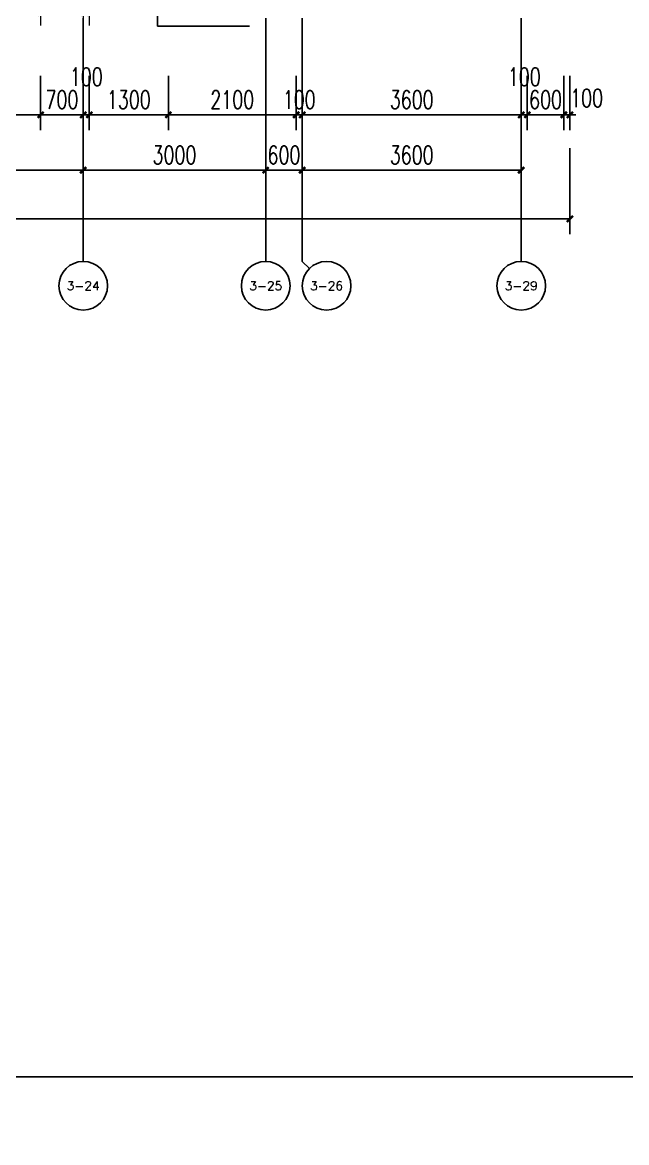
# Model space of a CAD drawing. Extents: x -129588 to 17450, y 1144 to 109436.
# Drawn here: x -4314 to 5618, y 54207 to 72619 of the extents above; entities that cross this region are included whole.
import ezdxf
from ezdxf.enums import TextEntityAlignment as Align

# ---------------------------------------------------------------- set-up
doc = ezdxf.new("R2010")
doc.units = 0
doc.header["$LTSCALE"] = 1000
doc.header["$MEASUREMENT"] = 0
for name, color, linetype in [('A-第三道尺寸线', 105, 'Continuous'), ('AXIS', 3, 'Continuous'), ('AXIS_TEXT', 7, 'Continuous'), ('DIM_LEAD', 3, 'Continuous')]:
    doc.layers.add(name, color=color, linetype=linetype)
doc.layers.add('A-第四道尺寸线(线脚尺寸)', color=105, linetype='Continuous', lineweight=5)
doc.styles.add('_TCH_AXIS', font='COMPLEX', dxfattribs={"bigfont": 'GBCBIG'})
doc.styles.add('_TCH_DIM_T3', font='SIMPLEX.shx', dxfattribs={"width": 0.705882, "bigfont": 'GBCBIG.shx'})
doc.styles.add('COMPLEX', font='COMPLEX')
doc.dimstyles.new('_TCH_ARCH&&100', dxfattribs={"dimtxt": 297.5, "dimasz": 100, "dimexe": 250, "dimexo": 300, "dimgap": 100, "dimtad": 1, "dimdec": 0, "dimzin": 0, "dimdsep": 46, "dimtxsty": '_TCH_DIM_T3', "dimblk": 'ARCHTICK', "dimcen": 0.09, "dimclrt": 7, "dimazin": 2, "dimtfac": 1, "dimtdec": 0, "dimtix": 1, "dimtmove": 2, "dimatfit": 3, "dimfxl": 0, "dimtolj": 1, "dimtzin": 0, "dimarcsym": 0})
doc.dimstyles.new('_TCH_ARCH&&80', dxfattribs={"dimtxt": 238, "dimasz": 80, "dimexe": 200, "dimexo": 240, "dimgap": 80, "dimtad": 1, "dimdec": 0, "dimzin": 0, "dimdsep": 46, "dimtxsty": '_TCH_DIM_T3', "dimblk": 'ARCHTICK', "dimcen": 0.09, "dimclrt": 7, "dimazin": 2, "dimtfac": 1, "dimtdec": 0, "dimtix": 1, "dimtmove": 2, "dimatfit": 3, "dimfxl": 0, "dimtolj": 1, "dimtzin": 0, "dimarcsym": 0})

# ---------------------------------------------------------------- blocks, each defined once
blk = doc.blocks.new('_ArchTick')
at = {"color": 0, "linetype": 'ByBlock', "const_width": 0.4}
blk.add_lwpolyline([(-0.5, -0.5), (0.5, 0.5)], dxfattribs=at)
blk = doc.blocks.new('*D1512')
at = {"layer": 'A-第四道尺寸线(线脚尺寸)', "color": 0, "lineweight": -2, "transparency": 16777216}
for p, q in [((-4014, 73158), (-4014, 72568)), ((-3314, 73158), (-3314, 72568)), ((-4014, 72768), (-3314, 72768))]:
    blk.add_line(p, q, dxfattribs=at)
at = {"layer": 'Defpoints', "color": 0, "transparency": 16777216}
for p in [(-4014, 73398), (-3314, 73398), (-3314, 72768)]:
    blk.add_point(p, dxfattribs=at)
at = {"layer": 'A-第四道尺寸线(线脚尺寸)', "color": 0, "lineweight": -2, "transparency": 16777216, "xscale": 80, "yscale": 80, "zscale": 80, "rotation": 180}
blk.add_blockref('_ArchTick', (-4014, 72768), dxfattribs=at)
at = {"layer": 'A-第四道尺寸线(线脚尺寸)', "color": 0, "lineweight": -2, "transparency": 16777216, "xscale": 80, "yscale": 80, "zscale": 80}
blk.add_blockref('_ArchTick', (-3314, 72768), dxfattribs=at)
at = {"layer": 'A-第四道尺寸线(线脚尺寸)', "color": 7, "transparency": 16777216, "insert": (-3664, 72967), "char_height": 238, "attachment_point": 5, "style": '_TCH_DIM_T3'}
blk.add_mtext('\\A1;700', dxfattribs=at)
blk = doc.blocks.new('*D1513')
at = {"layer": 'A-第四道尺寸线(线脚尺寸)', "color": 0, "lineweight": -2, "transparency": 16777216}
for p, q in [((-3314, 73158), (-3314, 72568)), ((-3214, 73158), (-3214, 72568)), ((-3314, 72768), (-3394, 72768)), ((-3314, 72768), (-3214, 72768)), ((-3214, 72768), (-3134, 72768))]:
    blk.add_line(p, q, dxfattribs=at)
at = {"layer": 'Defpoints', "color": 0, "transparency": 16777216}
for p in [(-3314, 73398), (-3214, 73398), (-3214, 72768)]:
    blk.add_point(p, dxfattribs=at)
at = {"layer": 'A-第四道尺寸线(线脚尺寸)', "color": 0, "lineweight": -2, "transparency": 16777216, "xscale": 80, "yscale": 80, "zscale": 80}
blk.add_blockref('_ArchTick', (-3314, 72768), dxfattribs=at)
at = {"layer": 'A-第四道尺寸线(线脚尺寸)', "color": 0, "lineweight": -2, "transparency": 16777216, "xscale": 80, "yscale": 80, "zscale": 80, "rotation": 180}
blk.add_blockref('_ArchTick', (-3214, 72768), dxfattribs=at)
at = {"layer": 'A-第四道尺寸线(线脚尺寸)', "color": 7, "transparency": 16777216, "insert": (-2994, 72988), "char_height": 238, "attachment_point": 5, "style": '_TCH_DIM_T3'}
blk.add_mtext('\\A1;100', dxfattribs=at)
blk = doc.blocks.new('*D703')
at = {"layer": 'A-第三道尺寸线', "color": 0, "lineweight": -2, "transparency": 16777216}
for p, q in [((4586, 71743), (4586, 70849)), ((4686, 71743), (4686, 70849)), ((4586, 71099), (4486, 71099)), ((4586, 71099), (4686, 71099)), ((4686, 71099), (4786, 71099))]:
    blk.add_line(p, q, dxfattribs=at)
at = {"layer": 'Defpoints', "color": 0, "transparency": 16777216}
for p in [(4586, 72043), (4686, 72043), (4686, 71099)]:
    blk.add_point(p, dxfattribs=at)
at = {"layer": 'A-第三道尺寸线', "color": 0, "lineweight": -2, "transparency": 16777216, "xscale": 100, "yscale": 100, "zscale": 100}
blk.add_blockref('_ArchTick', (4586, 71099), dxfattribs=at)
at = {"layer": 'A-第三道尺寸线', "color": 0, "lineweight": -2, "transparency": 16777216, "xscale": 100, "yscale": 100, "zscale": 100, "rotation": 180}
blk.add_blockref('_ArchTick', (4686, 71099), dxfattribs=at)
at = {"layer": 'A-第三道尺寸线', "color": 7, "transparency": 16777216, "insert": (4961, 71374), "char_height": 297.5, "attachment_point": 5, "style": '_TCH_DIM_T3'}
blk.add_mtext('\\A1;100', dxfattribs=at)
blk = doc.blocks.new('*D704')
at = {"layer": 'A-第三道尺寸线', "color": 0, "lineweight": -2, "transparency": 16777216}
for p, q in [((3986, 71743), (3986, 70849)), ((4586, 71743), (4586, 70849)), ((3986, 71099), (3886, 71099)), ((3986, 71099), (4586, 71099)), ((4586, 71099), (4686, 71099))]:
    blk.add_line(p, q, dxfattribs=at)
at = {"layer": 'Defpoints', "color": 0, "transparency": 16777216}
for p in [(3986, 72043), (4586, 72043), (4586, 71099)]:
    blk.add_point(p, dxfattribs=at)
at = {"layer": 'A-第三道尺寸线', "color": 0, "lineweight": -2, "transparency": 16777216, "xscale": 100, "yscale": 100, "zscale": 100}
blk.add_blockref('_ArchTick', (3986, 71099), dxfattribs=at)
at = {"layer": 'A-第三道尺寸线', "color": 0, "lineweight": -2, "transparency": 16777216, "xscale": 100, "yscale": 100, "zscale": 100, "rotation": 180}
blk.add_blockref('_ArchTick', (4586, 71099), dxfattribs=at)
at = {"layer": 'A-第三道尺寸线', "color": 7, "transparency": 16777216, "insert": (4286, 71348), "char_height": 297.5, "attachment_point": 5, "style": '_TCH_DIM_T3'}
blk.add_mtext('\\A1;600', dxfattribs=at)
blk = doc.blocks.new('*D705')
at = {"layer": 'A-第三道尺寸线', "color": 0, "lineweight": -2, "transparency": 16777216}
for p, q in [((3886, 71743), (3886, 70849)), ((3986, 71743), (3986, 70849)), ((3886, 71099), (3786, 71099)), ((3886, 71099), (3986, 71099)), ((3986, 71099), (4086, 71099))]:
    blk.add_line(p, q, dxfattribs=at)
at = {"layer": 'Defpoints', "color": 0, "transparency": 16777216}
for p in [(3886, 72043), (3986, 72043), (3986, 71099)]:
    blk.add_point(p, dxfattribs=at)
at = {"layer": 'A-第三道尺寸线', "color": 0, "lineweight": -2, "transparency": 16777216, "xscale": 100, "yscale": 100, "zscale": 100}
blk.add_blockref('_ArchTick', (3886, 71099), dxfattribs=at)
at = {"layer": 'A-第三道尺寸线', "color": 0, "lineweight": -2, "transparency": 16777216, "xscale": 100, "yscale": 100, "zscale": 100, "rotation": 180}
blk.add_blockref('_ArchTick', (3986, 71099), dxfattribs=at)
at = {"layer": 'A-第三道尺寸线', "color": 7, "transparency": 16777216, "insert": (3936, 71724), "char_height": 297.5, "attachment_point": 5, "style": '_TCH_DIM_T3'}
blk.add_mtext('\\A1;100', dxfattribs=at)
blk = doc.blocks.new('*D706')
at = {"layer": 'A-第三道尺寸线', "color": 0, "lineweight": -2, "transparency": 16777216}
for p, q in [((286, 71743), (286, 70849)), ((3886, 71743), (3886, 70849)), ((286, 71099), (3886, 71099))]:
    blk.add_line(p, q, dxfattribs=at)
at = {"layer": 'Defpoints', "color": 0, "transparency": 16777216}
for p in [(286, 72043), (3886, 72043), (3886, 71099)]:
    blk.add_point(p, dxfattribs=at)
at = {"layer": 'A-第三道尺寸线', "color": 0, "lineweight": -2, "transparency": 16777216, "xscale": 100, "yscale": 100, "zscale": 100, "rotation": 180}
blk.add_blockref('_ArchTick', (286, 71099), dxfattribs=at)
at = {"layer": 'A-第三道尺寸线', "color": 0, "lineweight": -2, "transparency": 16777216, "xscale": 100, "yscale": 100, "zscale": 100}
blk.add_blockref('_ArchTick', (3886, 71099), dxfattribs=at)
at = {"layer": 'A-第三道尺寸线', "color": 7, "transparency": 16777216, "insert": (2086, 71348), "char_height": 297.5, "attachment_point": 5, "style": '_TCH_DIM_T3'}
blk.add_mtext('\\A1;3600', dxfattribs=at)
blk = doc.blocks.new('*D707')
at = {"layer": 'A-第三道尺寸线', "color": 0, "lineweight": -2, "transparency": 16777216}
for p, q in [((186, 71743), (186, 70849)), ((286, 71743), (286, 70849)), ((186, 71099), (86, 71099)), ((186, 71099), (286, 71099)), ((286, 71099), (386, 71099))]:
    blk.add_line(p, q, dxfattribs=at)
at = {"layer": 'Defpoints', "color": 0, "transparency": 16777216}
for p in [(186, 72043), (286, 72043), (286, 71099)]:
    blk.add_point(p, dxfattribs=at)
at = {"layer": 'A-第三道尺寸线', "color": 0, "lineweight": -2, "transparency": 16777216, "xscale": 100, "yscale": 100, "zscale": 100}
blk.add_blockref('_ArchTick', (186, 71099), dxfattribs=at)
at = {"layer": 'A-第三道尺寸线', "color": 0, "lineweight": -2, "transparency": 16777216, "xscale": 100, "yscale": 100, "zscale": 100, "rotation": 180}
blk.add_blockref('_ArchTick', (286, 71099), dxfattribs=at)
at = {"layer": 'A-第三道尺寸线', "color": 7, "transparency": 16777216, "insert": (236, 71348), "char_height": 297.5, "attachment_point": 5, "style": '_TCH_DIM_T3'}
blk.add_mtext('\\A1;100', dxfattribs=at)
blk = doc.blocks.new('*D708')
at = {"layer": 'A-第三道尺寸线', "color": 0, "lineweight": -2, "transparency": 16777216}
for p, q in [((-1914, 71743), (-1914, 70849)), ((186, 71743), (186, 70849)), ((-1914, 71099), (186, 71099))]:
    blk.add_line(p, q, dxfattribs=at)
at = {"layer": 'Defpoints', "color": 0, "transparency": 16777216}
for p in [(-1914, 72043), (186, 72043), (186, 71099)]:
    blk.add_point(p, dxfattribs=at)
at = {"layer": 'A-第三道尺寸线', "color": 0, "lineweight": -2, "transparency": 16777216, "xscale": 100, "yscale": 100, "zscale": 100, "rotation": 180}
blk.add_blockref('_ArchTick', (-1914, 71099), dxfattribs=at)
at = {"layer": 'A-第三道尺寸线', "color": 0, "lineweight": -2, "transparency": 16777216, "xscale": 100, "yscale": 100, "zscale": 100}
blk.add_blockref('_ArchTick', (186, 71099), dxfattribs=at)
at = {"layer": 'A-第三道尺寸线', "color": 7, "transparency": 16777216, "insert": (-864, 71348), "char_height": 297.5, "attachment_point": 5, "style": '_TCH_DIM_T3'}
blk.add_mtext('\\A1;2100', dxfattribs=at)
blk = doc.blocks.new('*D709')
at = {"layer": 'A-第三道尺寸线', "color": 0, "lineweight": -2, "transparency": 16777216}
for p, q in [((-3214, 71743), (-3214, 70849)), ((-1914, 71743), (-1914, 70849)), ((-3214, 71099), (-1914, 71099))]:
    blk.add_line(p, q, dxfattribs=at)
at = {"layer": 'Defpoints', "color": 0, "transparency": 16777216}
for p in [(-3214, 72043), (-1914, 72043), (-1914, 71099)]:
    blk.add_point(p, dxfattribs=at)
at = {"layer": 'A-第三道尺寸线', "color": 0, "lineweight": -2, "transparency": 16777216, "xscale": 100, "yscale": 100, "zscale": 100, "rotation": 180}
blk.add_blockref('_ArchTick', (-3214, 71099), dxfattribs=at)
at = {"layer": 'A-第三道尺寸线', "color": 0, "lineweight": -2, "transparency": 16777216, "xscale": 100, "yscale": 100, "zscale": 100}
blk.add_blockref('_ArchTick', (-1914, 71099), dxfattribs=at)
at = {"layer": 'A-第三道尺寸线', "color": 7, "transparency": 16777216, "insert": (-2564, 71348), "char_height": 297.5, "attachment_point": 5, "style": '_TCH_DIM_T3'}
blk.add_mtext('\\A1;1300', dxfattribs=at)
blk = doc.blocks.new('*D710')
at = {"layer": 'A-第三道尺寸线', "color": 0, "lineweight": -2, "transparency": 16777216}
for p, q in [((-3314, 71743), (-3314, 70849)), ((-3214, 71743), (-3214, 70849)), ((-3314, 71099), (-3414, 71099)), ((-3314, 71099), (-3214, 71099)), ((-3214, 71099), (-3114, 71099))]:
    blk.add_line(p, q, dxfattribs=at)
at = {"layer": 'Defpoints', "color": 0, "transparency": 16777216}
for p in [(-3314, 72043), (-3214, 72043), (-3214, 71099)]:
    blk.add_point(p, dxfattribs=at)
at = {"layer": 'A-第三道尺寸线', "color": 0, "lineweight": -2, "transparency": 16777216, "xscale": 100, "yscale": 100, "zscale": 100}
blk.add_blockref('_ArchTick', (-3314, 71099), dxfattribs=at)
at = {"layer": 'A-第三道尺寸线', "color": 0, "lineweight": -2, "transparency": 16777216, "xscale": 100, "yscale": 100, "zscale": 100, "rotation": 180}
blk.add_blockref('_ArchTick', (-3214, 71099), dxfattribs=at)
at = {"layer": 'A-第三道尺寸线', "color": 7, "transparency": 16777216, "insert": (-3264, 71724), "char_height": 297.5, "attachment_point": 5, "style": '_TCH_DIM_T3'}
blk.add_mtext('\\A1;100', dxfattribs=at)
blk = doc.blocks.new('*D711')
at = {"layer": 'A-第三道尺寸线', "color": 0, "lineweight": -2, "transparency": 16777216}
for p, q in [((-4014, 71743), (-4014, 70849)), ((-3314, 71743), (-3314, 70849)), ((-4014, 71099), (-4114, 71099)), ((-4014, 71099), (-3314, 71099)), ((-3314, 71099), (-3214, 71099))]:
    blk.add_line(p, q, dxfattribs=at)
at = {"layer": 'Defpoints', "color": 0, "transparency": 16777216}
for p in [(-4014, 72043), (-3314, 72043), (-3314, 71099)]:
    blk.add_point(p, dxfattribs=at)
at = {"layer": 'A-第三道尺寸线', "color": 0, "lineweight": -2, "transparency": 16777216, "xscale": 100, "yscale": 100, "zscale": 100}
blk.add_blockref('_ArchTick', (-4014, 71099), dxfattribs=at)
at = {"layer": 'A-第三道尺寸线', "color": 0, "lineweight": -2, "transparency": 16777216, "xscale": 100, "yscale": 100, "zscale": 100, "rotation": 180}
blk.add_blockref('_ArchTick', (-3314, 71099), dxfattribs=at)
at = {"layer": 'A-第三道尺寸线', "color": 7, "transparency": 16777216, "insert": (-3664, 71348), "char_height": 297.5, "attachment_point": 5, "style": '_TCH_DIM_T3'}
blk.add_mtext('\\A1;700', dxfattribs=at)
blk = doc.blocks.new('*D712')
at = {"layer": 'A-第三道尺寸线', "color": 0, "lineweight": -2, "transparency": 16777216}
for p, q in [((-6014, 71743), (-6014, 70849)), ((-4014, 71743), (-4014, 70849)), ((-6014, 71099), (-4014, 71099))]:
    blk.add_line(p, q, dxfattribs=at)
at = {"layer": 'Defpoints', "color": 0, "transparency": 16777216}
for p in [(-6014, 72043), (-4014, 72043), (-4014, 71099)]:
    blk.add_point(p, dxfattribs=at)
at = {"layer": 'A-第三道尺寸线', "color": 0, "lineweight": -2, "transparency": 16777216, "xscale": 100, "yscale": 100, "zscale": 100, "rotation": 180}
blk.add_blockref('_ArchTick', (-6014, 71099), dxfattribs=at)
at = {"layer": 'A-第三道尺寸线', "color": 0, "lineweight": -2, "transparency": 16777216, "xscale": 100, "yscale": 100, "zscale": 100}
blk.add_blockref('_ArchTick', (-4014, 71099), dxfattribs=at)
at = {"layer": 'A-第三道尺寸线', "color": 7, "transparency": 16777216, "insert": (-5014, 71348), "char_height": 297.5, "attachment_point": 5, "style": '_TCH_DIM_T3'}
blk.add_mtext('\\A1;2000', dxfattribs=at)
blk = doc.blocks.new('*D907')
at = {"layer": 'AXIS', "color": 0, "lineweight": -2, "transparency": 16777216}
for p, q in [((-6714, 72390), (-6714, 69940)), ((-3314, 72390), (-3314, 69940)), ((-6714, 70190), (-3314, 70190))]:
    blk.add_line(p, q, dxfattribs=at)
at = {"layer": 'Defpoints', "color": 0, "transparency": 16777216}
for p in [(-6714, 72690), (-3314, 72690), (-3314, 70190)]:
    blk.add_point(p, dxfattribs=at)
at = {"layer": 'AXIS', "color": 0, "lineweight": -2, "transparency": 16777216, "xscale": 100, "yscale": 100, "zscale": 100, "rotation": 180}
blk.add_blockref('_ArchTick', (-6714, 70190), dxfattribs=at)
at = {"layer": 'AXIS', "color": 0, "lineweight": -2, "transparency": 16777216, "xscale": 100, "yscale": 100, "zscale": 100}
blk.add_blockref('_ArchTick', (-3314, 70190), dxfattribs=at)
at = {"layer": 'AXIS', "color": 7, "transparency": 16777216, "insert": (-5014, 70439), "char_height": 297.5, "attachment_point": 5, "style": '_TCH_DIM_T3'}
blk.add_mtext('\\A1;3400', dxfattribs=at)
blk = doc.blocks.new('*D908')
at = {"layer": 'AXIS', "color": 0, "lineweight": -2, "transparency": 16777216}
for p, q in [((-3314, 72390), (-3314, 69940)), ((-314, 72390), (-314, 69940)), ((-3314, 70190), (-314, 70190))]:
    blk.add_line(p, q, dxfattribs=at)
at = {"layer": 'Defpoints', "color": 0, "transparency": 16777216}
for p in [(-3314, 72690), (-314, 72690), (-314, 70190)]:
    blk.add_point(p, dxfattribs=at)
at = {"layer": 'AXIS', "color": 0, "lineweight": -2, "transparency": 16777216, "xscale": 100, "yscale": 100, "zscale": 100, "rotation": 180}
blk.add_blockref('_ArchTick', (-3314, 70190), dxfattribs=at)
at = {"layer": 'AXIS', "color": 0, "lineweight": -2, "transparency": 16777216, "xscale": 100, "yscale": 100, "zscale": 100}
blk.add_blockref('_ArchTick', (-314, 70190), dxfattribs=at)
at = {"layer": 'AXIS', "color": 7, "transparency": 16777216, "insert": (-1814, 70439), "char_height": 297.5, "attachment_point": 5, "style": '_TCH_DIM_T3'}
blk.add_mtext('\\A1;3000', dxfattribs=at)
blk = doc.blocks.new('*D909')
at = {"layer": 'AXIS', "color": 0, "lineweight": -2, "transparency": 16777216}
for p, q in [((-314, 72390), (-314, 69940)), ((286, 72390), (286, 69940)), ((-314, 70190), (-414, 70190)), ((-314, 70190), (286, 70190)), ((286, 70190), (386, 70190))]:
    blk.add_line(p, q, dxfattribs=at)
at = {"layer": 'Defpoints', "color": 0, "transparency": 16777216}
for p in [(-314, 72690), (286, 72690), (286, 70190)]:
    blk.add_point(p, dxfattribs=at)
at = {"layer": 'AXIS', "color": 0, "lineweight": -2, "transparency": 16777216, "xscale": 100, "yscale": 100, "zscale": 100}
blk.add_blockref('_ArchTick', (-314, 70190), dxfattribs=at)
at = {"layer": 'AXIS', "color": 0, "lineweight": -2, "transparency": 16777216, "xscale": 100, "yscale": 100, "zscale": 100, "rotation": 180}
blk.add_blockref('_ArchTick', (286, 70190), dxfattribs=at)
at = {"layer": 'AXIS', "color": 7, "transparency": 16777216, "insert": (-14, 70439), "char_height": 297.5, "attachment_point": 5, "style": '_TCH_DIM_T3'}
blk.add_mtext('\\A1;600', dxfattribs=at)
blk = doc.blocks.new('*D910')
at = {"layer": 'AXIS', "color": 0, "lineweight": -2, "transparency": 16777216}
for p, q in [((286, 72390), (286, 69940)), ((3886, 72390), (3886, 69940)), ((286, 70190), (3886, 70190))]:
    blk.add_line(p, q, dxfattribs=at)
at = {"layer": 'Defpoints', "color": 0, "transparency": 16777216}
for p in [(286, 72690), (3886, 72690), (3886, 70190)]:
    blk.add_point(p, dxfattribs=at)
at = {"layer": 'AXIS', "color": 0, "lineweight": -2, "transparency": 16777216, "xscale": 100, "yscale": 100, "zscale": 100, "rotation": 180}
blk.add_blockref('_ArchTick', (286, 70190), dxfattribs=at)
at = {"layer": 'AXIS', "color": 0, "lineweight": -2, "transparency": 16777216, "xscale": 100, "yscale": 100, "zscale": 100}
blk.add_blockref('_ArchTick', (3886, 70190), dxfattribs=at)
at = {"layer": 'AXIS', "color": 7, "transparency": 16777216, "insert": (2086, 70439), "char_height": 297.5, "attachment_point": 5, "style": '_TCH_DIM_T3'}
blk.add_mtext('\\A1;3600', dxfattribs=at)
blk = doc.blocks.new('*D911')
at = {"layer": 'AXIS', "color": 0, "lineweight": -2, "transparency": 16777216}
for p, q in [((-44214, 70549), (-44214, 69140)), ((4686, 70549), (4686, 69140)), ((-44214, 69390), (4686, 69390))]:
    blk.add_line(p, q, dxfattribs=at)
at = {"layer": 'Defpoints', "color": 0, "transparency": 16777216}
for p in [(-44214, 70849), (4686, 70849), (4686, 69390)]:
    blk.add_point(p, dxfattribs=at)
at = {"layer": 'AXIS', "color": 0, "lineweight": -2, "transparency": 16777216, "xscale": 100, "yscale": 100, "zscale": 100, "rotation": 180}
blk.add_blockref('_ArchTick', (-44214, 69390), dxfattribs=at)
at = {"layer": 'AXIS', "color": 0, "lineweight": -2, "transparency": 16777216, "xscale": 100, "yscale": 100, "zscale": 100}
blk.add_blockref('_ArchTick', (4686, 69390), dxfattribs=at)
at = {"layer": 'AXIS', "color": 7, "transparency": 16777216, "insert": (-19764, 69639), "char_height": 297.5, "attachment_point": 5, "style": '_TCH_DIM_T3'}
blk.add_mtext('\\A1;48900', dxfattribs=at)
blk = doc.blocks.new('_AXISO')
blk.add_circle((0, 0), 0.5)
at = {"layer": 'AXIS_TEXT', "style": 'COMPLEX', "width": 1.041667}
blk.add_attdef('A', text='', height=0.56, dxfattribs=at).set_placement((-0.25, -0.28), (0.25, -0.28), align=Align.FIT)
blk = doc.blocks.new('34cengxianjiao0427')
at = {"layer": 'A-第四道尺寸线(线脚尺寸)'}
dim = blk.add_aligned_dim(p1=(-4013.7, 73398.2), p2=(-3313.7, 73398.2), distance=-630, dimstyle='_TCH_ARCH&&80', dxfattribs=at)
dim.commit()
dim.dimension.update_dxf_attribs({"geometry": '*D1512', "text_midpoint": (-3663.7, 72967.3)})
dim = blk.add_linear_dim(base=(-3213.7, 72768.3), p1=(-3313.7, 73398.2), p2=(-3213.7, 73398.2), angle=0, dimstyle='_TCH_ARCH&&80', dxfattribs=at)
dim.commit()
dim.dimension.update_dxf_attribs({"geometry": '*D1513', "text_midpoint": (-2993.7, 72988.3), "dimtype": 161})

msp = doc.modelspace()

# ---------------------------------------------------------------- linework, layer by layer
for points in [[(-57443, 109435.5), (17450, 109435.5), (17450, 55290), (-57443, 55290)], [(-57443, 55290), (17450, 55290), (17450, 1144.5), (-57443, 1144.5)]]:
    msp.add_lwpolyline(points, close=True)
at = {"layer": 'AXIS'}
for p, q in [((-3313.7, 72689.9), (-3313.7, 68689.9)), ((-313.7, 72689.9), (-313.7, 68689.9)), ((286.3, 72689.9), (286.3, 68689.9)), ((3886.3, 72689.9), (3886.3, 68689.9)), ((403.4, 68572.7), (286.3, 68689.9))]:
    msp.add_line(p, q, dxfattribs=at)
at = {"layer": 'DIM_LEAD'}
for p, q in [((-2090.2, 73298.2), (-2090.2, 72558.7)), ((-2090.2, 72558.7), (-582.4, 72558.7))]:
    msp.add_line(p, q, dxfattribs=at)

# ---------------------------------------------------------------- block references
at = {"layer": 'A-第四道尺寸线(线脚尺寸)'}
msp.add_blockref('34cengxianjiao0427', (0, 0), dxfattribs=at)
at = {"layer": 'AXIS'}
ref = msp.add_blockref('_AXISO', (-3313.7, 68289.9), dxfattribs=dict(at, xscale=800, yscale=800, zscale=800))
ref.add_attrib('A', '3-24', dxfattribs={"layer": 'AXIS_TEXT', "height": 140.54, "style": '_TCH_AXIS'}).set_placement((-3584.8, 68219.6), (-3042.7, 68219.6), align=Align.FIT)
ref = msp.add_blockref('_AXISO', (-313.7, 68289.9), dxfattribs=dict(at, xscale=800, yscale=800, zscale=800))
ref.add_attrib('A', '3-25', dxfattribs={"layer": 'AXIS_TEXT', "height": 143.86, "style": '_TCH_AXIS'}).set_placement((-584.3, 68218), (-43.1, 68218), align=Align.FIT)
ref = msp.add_blockref('_AXISO', (686.3, 68289.9), dxfattribs=dict(at, xscale=800, yscale=800, zscale=800))
ref.add_attrib('A', '3-26', dxfattribs={"layer": 'AXIS_TEXT', "height": 143.86, "style": '_TCH_AXIS'}).set_placement((415.7, 68218), (956.9, 68218), align=Align.FIT)
ref = msp.add_blockref('_AXISO', (3886.3, 68289.9), dxfattribs=dict(at, xscale=800, yscale=800, zscale=800))
ref.add_attrib('A', '3-29', dxfattribs={"layer": 'AXIS_TEXT', "height": 143.86, "style": '_TCH_AXIS'}).set_placement((3615.7, 68218), (4156.9, 68218), align=Align.FIT)

# ---------------------------------------------------------------- dimensions: what is measured, and where the dimension line sits
at = {"layer": 'A-第三道尺寸线'}
for p1, p2, picture, middle in [((-6013.7, 72042.5), (-4013.7, 72042.5), '*D712', (-5013.7, 71347.6)), ((-4013.7, 72042.5), (-3313.7, 72042.5), '*D711', (-3663.7, 71347.6)), ((-3213.7, 72042.5), (-1913.7, 72042.5), '*D709', (-2563.7, 71347.6)), ((-1913.7, 72042.5), (186.3, 72042.5), '*D708', (-863.7, 71347.6)), ((186.3, 72042.5), (286.3, 72042.5), '*D707', (236.3, 71347.6)), ((286.3, 72042.5), (3886.3, 72042.5), '*D706', (2086.3, 71347.6)), ((3986.3, 72042.5), (4586.3, 72042.5), '*D704', (4286.3, 71347.6))]:
    dim = msp.add_aligned_dim(p1=p1, p2=p2, distance=-943.6, dimstyle='_TCH_ARCH&&100', dxfattribs=at)
    dim.commit()
    dim.dimension.update_dxf_attribs({"geometry": picture, "text_midpoint": middle})
for base, p1, p2, picture, middle in [((-3213.7, 71098.9), (-3313.7, 72042.5), (-3213.7, 72042.5), '*D710', (-3263.7, 71723.9)), ((3986.3, 71098.9), (3886.3, 72042.5), (3986.3, 72042.5), '*D705', (3936.3, 71723.9)), ((4686.3, 71098.9), (4586.3, 72042.5), (4686.3, 72042.5), '*D703', (4961.3, 71373.9))]:
    dim = msp.add_linear_dim(base=base, p1=p1, p2=p2, angle=0, dimstyle='_TCH_ARCH&&100', dxfattribs=at)
    dim.commit()
    dim.dimension.update_dxf_attribs({"geometry": picture, "text_midpoint": middle, "dimtype": 129})
at = {"layer": 'AXIS'}
for p1, p2, distance, picture, middle in [((-6713.7, 72689.9), (-3313.7, 72689.9), -2500, '*D907', (-5013.7, 70438.6)), ((-3313.7, 72689.9), (-313.7, 72689.9), -2500, '*D908', (-1813.7, 70438.6)), ((-313.7, 72689.9), (286.3, 72689.9), -2500, '*D909', (-13.7, 70438.6)), ((286.3, 72689.9), (3886.3, 72689.9), -2500, '*D910', (2086.3, 70438.6)), ((-44213.7, 70848.9), (4686.3, 70848.9), -1459, '*D911', (-19763.7, 69638.6))]:
    dim = msp.add_aligned_dim(p1=p1, p2=p2, distance=distance, dimstyle='_TCH_ARCH&&100', dxfattribs=at)
    dim.commit()
    dim.dimension.update_dxf_attribs({"geometry": picture, "text_midpoint": middle})

doc.saveas('drawing.dxf')
